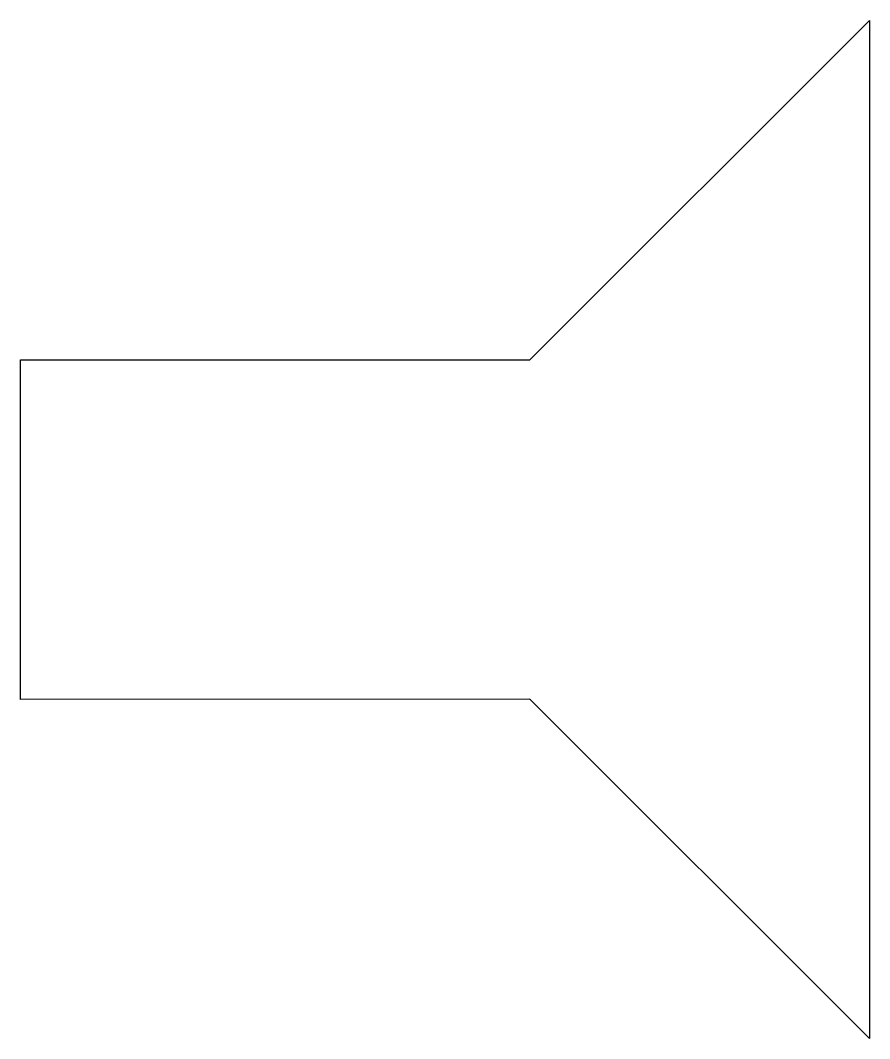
# Model space of a CAD drawing. Header units: millimetres. Extents: x 15 to 65, y 130 to 190.
import ezdxf

# ---------------------------------------------------------------- set-up
doc = ezdxf.new("R2010")
doc.units = ezdxf.units.MM

msp = doc.modelspace()

# ---------------------------------------------------------------- linework, layer by layer
for p, q in [((45, 170), (65.011, 190.011)), ((65.011, 190.011), (65.011, 130.011)), ((15, 150), (15, 170)), ((15, 170), (45, 170)), ((45, 150.022), (15, 150)), ((65.011, 130.011), (45, 150.022))]:
    msp.add_line(p, q)

doc.saveas('drawing.dxf')
